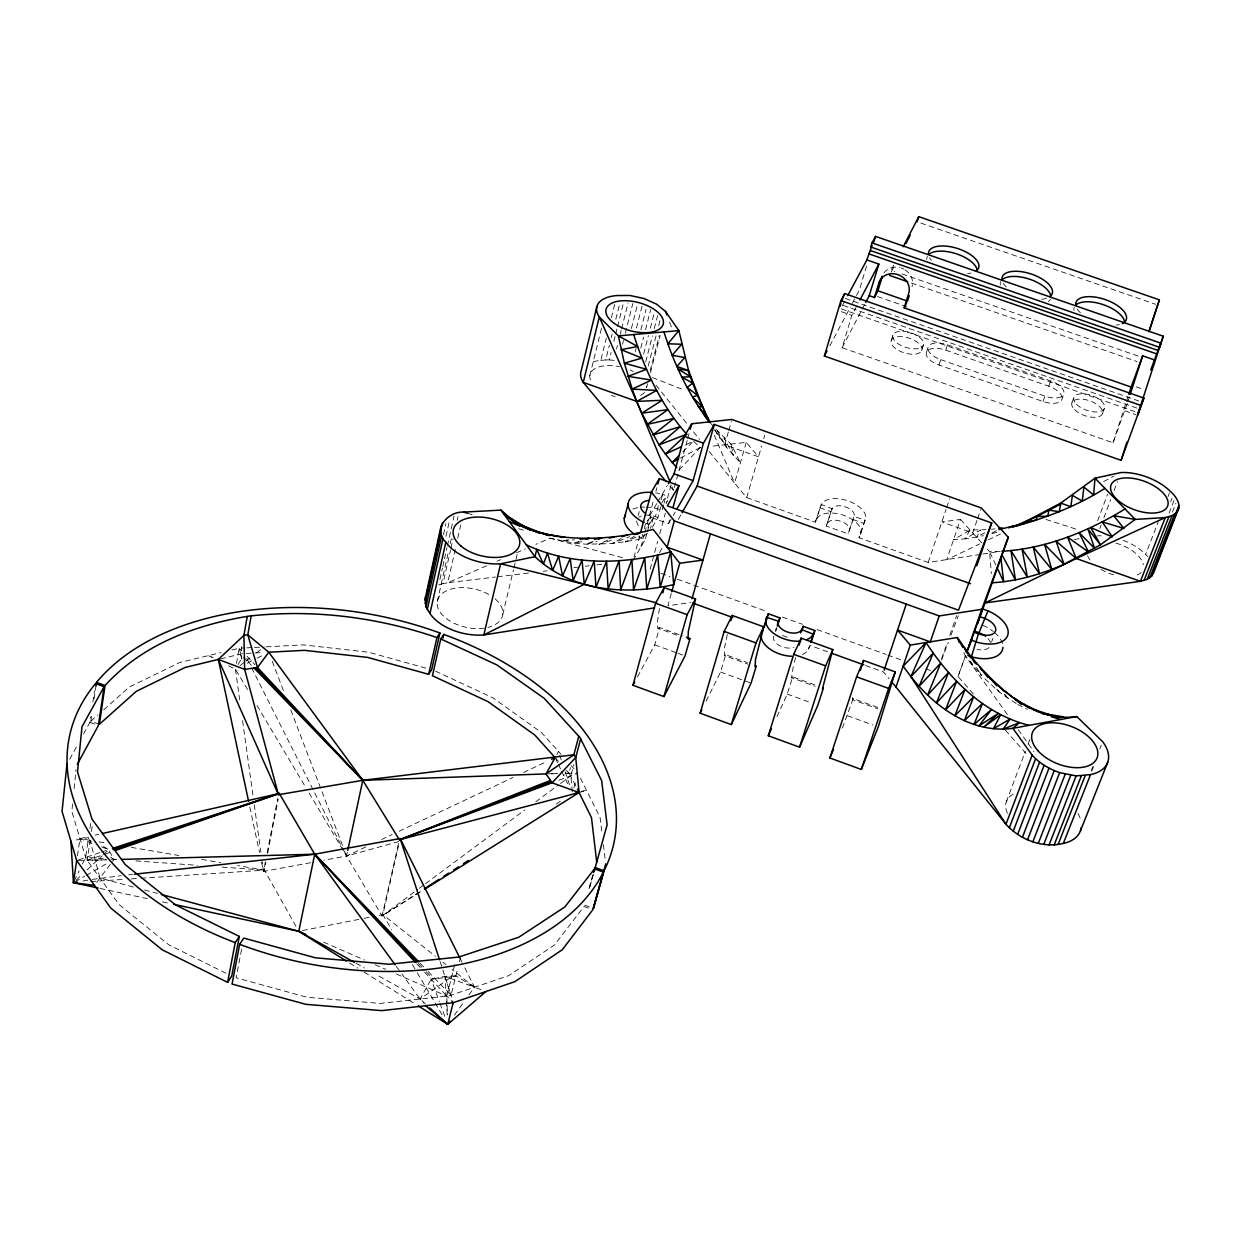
<?xml version="1.0" encoding="UTF-8"?>
<svg xmlns="http://www.w3.org/2000/svg" width="1241" height="1241" viewBox="0 0 1241 1241"><rect width="100%" height="100%" fill="white"/><g stroke="black" fill="none" stroke-linecap="round" stroke-linejoin="round"><path stroke-width="0.75" stroke-dasharray="5 3.75" d="M72.599 803.873L71.838 811.459L86.11 858.865L119.058 904.58L168.807 944.835L226.607 973.565M74.119 788.702L76.011 769.761M83.488 734.067L89.91 722.34L90.717 716.802M92.858 702.018L94.471 690.942M99.358 724.294L90.888 721.145L91.958 713.761M94.099 698.978L95.976 686.056M82.387 864.062L85.645 857.283L88.576 837.535L72.738 840.669M89.926 828.461L90.733 823.031M77.438 855.84L80.013 838.59L87.537 836.884M106.245 859.811L87.165 860.323L90.112 840.576L88.576 837.535M91.477 831.501L92.563 824.241M852.551 697.504L852.35 699.567L877.883 708.828M236.442 663.485L239.156 648.252L244.942 647.942M241.917 659.173L240.537 654.069L241.871 646.592M241.576 949.427L236.116 977.768L307.085 997.283L380.087 1003.411L449.071 995.856L508.593 975.69L554.479 944.975L584.015 906.519L589.273 908.49M265.357 862.061L263.542 871.415L310.7 862.681M267.172 852.707L277.736 798.459M295.994 926.329L264.395 870.143L265.853 862.65M267.668 853.312L278.232 799.08M659.405 608.524L657.172 623.463L657.885 628.21L679.463 636.044M347.356 852.257L346.549 856.042L382.073 915.936L423.119 890.231M443.487 534.638L445.953 523.454M773.779 636.152L773.376 637.983A12.379 7.12 17.3 0 0 780.837 646.266A12.379 7.12 17.3 0 0 793.945 647.244M445.984 536.314L449.723 519.545M439.919 579.345L442.416 568.161M442.82 566.299L444.076 560.715M444.48 558.853L446.977 547.684M447.396 545.823L454.035 516.023M437.328 601.497L448.606 551.004M450.281 543.527L451.522 537.911M438.678 584.93L443.006 583.627L450.499 550.12M450.917 548.274L452.996 538.966M457.169 520.351L458.007 516.628M455.261 549.282L447.737 582.743L443.006 583.627M457.758 538.129L460.69 525.114M419.505 891.891L382.073 915.936L398.532 843.523M398.485 845.943L382.864 914.633L391.706 929.587M727.304 634.539L724.48 647.942L724.279 655.574L747.796 664.09M793.278 666.619L791.541 677.757L815.151 686.304M502.791 614.357L513.479 569.743M513.929 567.897L517.497 553.021M589.801 375.744L601.745 327.267M593.291 361.751A37.959 19.561 14.4 0 1 600.784 360.386L606.306 338.173M611.363 317.789L615.489 301.129M447.086 1003.643L446.853 996.104L454.749 964.381M600.784 360.386L605.686 359.937L609.378 345.138M611.224 337.738L612.139 334.031M615.831 319.232L619.523 304.433M605.686 359.937L609.207 359.89L611.068 352.491M613.83 341.384L615.226 335.846M615.691 333.984L617.072 328.446M617.537 326.6L623.54 302.556M428.207 971.594L451.041 995.189L457.65 968.802M459.418 961.713L460.302 958.176M616.513 349.078L617.444 345.386M620.236 334.294L621.152 330.602M621.617 328.756L628.117 302.882M622.548 344.191L623.478 340.499M625.34 333.1L632.786 303.549M631.39 328.57L637.005 306.403M636.447 328.043L642.078 305.891M635.206 351.808L636.152 348.116M640.868 329.672L646.049 309.366M640.79 348.163L643.629 337.087M645.522 329.703L650.718 309.412M643.676 353.98L648.423 335.52M650.331 328.136L654.612 311.522M645.692 361.829L652.363 335.985M654.271 328.601L657.606 315.679M648.19 366.142L656.334 334.744M658.723 325.514L660.15 319.976M650.175 370.563L659.297 335.473M647.569 383.857L646.608 387.564A29.086 15.001 14.4 0 0 646.344 384.85M650.455 372.734L660.103 335.628M575.793 785.848L568.999 773.112L570.457 767.621M638.246 515.372L639.224 511.664M572.272 791.805L570.844 775.811L573.776 764.797M639.689 535.848L634.027 557.007M794.395 662.182L795.745 657.078M573.931 787.988L575.436 782.388M646.778 533.832L645.273 539.416L641.737 538.144L643.738 530.698M644.234 528.837L645.723 523.237L650.982 516.287L653.542 517.202L650.532 528.34M641.07 546.692L644.389 534.344M644.87 532.575L653.511 500.387M655.946 491.312L656.908 487.682M647.988 527.441L650.982 516.287A14.861 8.16 15.1 0 1 647.523 514.736M647.29 531.97L649.291 524.524L653.542 517.202M644.436 515.248A14.799 8.191 15 0 1 655.403 516.628L659.405 501.845M661.081 499.89L662.57 494.352A29.908 16.412 15.1 0 0 655.574 492.832M652.332 527.223L657.932 517.528L660.926 506.437M663.563 504.823L662.074 510.361L658.583 509.105A29.8 16.49 15.1 0 0 646.406 507.088M664.075 502.993L666.076 495.609L662.57 494.352L660.662 498.851M671.102 484.936L666.091 503.396L668.899 498.541M650.067 569.355L657.683 541.34M659.716 533.878L665.3 513.324M669.861 486.022L673.568 490.459L687.204 440.4M687.716 438.554L689.22 433.016M656.815 503.52L649.121 516.706L668.589 523.686L669.582 520.057M671.288 593.431L667.891 605.763L690.942 602.428M637.486 676.857L654.736 644.87L659.56 627.527L682.845 635.966M589.01 888.587L593.508 872.439M728.296 432.132L724.744 444.79L758.515 456.812L746.229 442.385L709.697 446.481M728.808 430.332L731.352 421.288M746.229 442.385L734.594 483.106L746.679 497.625L815.337 522.135L821.309 504.513A23.284 12.441 17.4 0 1 848.503 501.038A23.284 12.441 17.4 0 1 865.086 520.103L859.02 537.741L928.19 562.437L980.948 554.339M746.679 497.625L761.648 445.969M763.742 438.756L764.797 435.141M706.098 701.212L720.556 672.064L725.675 654.752L747.299 662.601M1127.247 403.511L1113.053 442.773L842.112 347.682L851.853 315.338L857.252 305.084M866.575 266.086L859.299 290.208L851.233 305.395M775.299 631.157L776.323 627.822M775.827 631.235L776.85 627.915M815.337 522.135L821.309 504.513L832.091 508.717A11.65 6.236 17.4 0 1 845.695 506.964A11.65 6.236 17.4 0 1 853.994 516.535L865.086 520.103L859.02 537.741M826.242 526.029L832.091 508.717L826.242 526.029L848.099 533.847L853.994 516.535L848.099 533.847M891.379 340.096L893.055 334.713M776.99 716.662L787.259 694.076L792.658 676.841L816.159 685.358M802.353 654.534A24.742 14.24 17.3 0 0 808.449 649.121L809.504 645.785M921.629 350.691A16.055 7.756 17.3 0 0 901.788 336.668A16.055 7.756 17.3 0 0 896.049 348.923A16.055 7.756 17.3 0 0 921.629 350.691L923.351 345.308A16.071 7.741 17.3 0 0 903.479 331.3A16.071 7.741 17.3 0 0 897.739 343.524A16.071 7.741 17.3 0 0 923.351 345.308M926.546 352.025L928.268 346.642A16.831 8.098 17.7 0 1 947.488 344.812L1050.662 380.894A16.924 8.144 18.9 0 1 1063.77 394.095L1061.893 399.4A16.909 8.16 18.9 0 1 1043.029 401.495L939.003 365.04A16.816 8.129 17.7 0 1 926.531 352.056A16.816 8.129 17.7 0 1 945.735 350.164L1048.785 386.215A16.909 8.16 18.9 0 1 1061.877 399.447M1127.852 401.681L1129.62 396.174M939.003 365.04L940.756 359.642A16.831 8.098 17.7 0 1 928.252 346.673M945.735 350.164L947.488 344.812M1113.053 442.773L1125.882 403.232M1126.456 401.432L1128.209 396.05M842.391 728.064L853.203 698.574L880.443 708.44M928.19 562.437L946.061 509.43M946.666 507.647L949.675 498.727M981.647 542.829L972.696 532.885L941.857 521.918L960.456 519.405L946.681 559.784L979.63 543.977M976.993 520.429L972.696 532.885L960.456 519.405M977.613 518.645L980.685 509.725M941.717 658.459L947.317 642.373M949.815 635.221L956.656 615.567M1043.029 401.495L1044.922 396.127A16.924 8.144 18.9 0 0 1063.77 394.095M1048.785 386.215L1050.662 380.894M973.378 693.921L958.036 676.516L965.327 655.884L962.395 649.198M1071.914 402.829L1073.822 397.477M991.59 641.985L992.893 638.339M1102.504 413.532L1104.459 408.211M958.036 676.516L966.01 654.798M1097.68 520.708L1107.577 494.182M1099.805 528.65L1101.17 525.021M1103.87 517.792L1110.648 499.704M1114.046 490.66L1117.427 481.617M1006.249 802.012L1025.345 751.348M1028.06 744.104L1030.108 738.674M941.469 660.29L948.217 642.481M950.916 635.361L958.347 615.769M1147.816 556.635L1145.629 554.37L1158.225 521.872M1168.029 496.602L1169.425 492.987M1170.682 501.783L1172.078 498.168M1169.084 513.154L1174.017 500.511M1172.419 512.083L1175.848 503.288M1091.32 770.397L1092.732 766.798M1099.821 748.85L1101.248 745.252M1091.739 771.266L1093.879 765.852M808.449 649.121L810.109 645.475L828.011 651.944M74.243 881.001L79.129 870.841M893.737 265.14L891.147 270.15L894.792 271.422M891.255 272.058L894.714 265.357M842.112 347.682L861.363 310.777M862.231 309.087L864.853 304.061M829.764 345.913L850.349 307.085M842.236 305.906L844.981 300.803M69.698 759.182L77.966 744.119M556.806 754.544L558.512 751.488M659.483 552.695L662.306 547.7M678.315 519.374L682.085 512.719M668.589 523.686L672.358 517.063M673.305 515.403L675.182 512.099M238.117 664.493L241.716 658.226M633.096 560.513L645.273 539.416M661.934 502.745L666.076 495.609M970.043 530.078L964.955 538.858L953.522 539.726L970.043 530.078L986.037 529.643M657.777 501.876L667.394 485.402M853.203 698.574L852.35 699.567M454.423 1015.076L463.343 1002.697M468.912 994.972L474.496 987.247L464.118 966.491M96.674 882.444L113.862 859.61L117.724 859.517M792.658 676.841L791.541 677.757M679.153 469.967L700.296 447.536L693.424 441.222M682.783 451.817L692.09 442.541M725.675 654.752L724.279 655.574M76.166 880.117L81.658 874.983M87.134 869.848L102.134 855.84M103.468 854.599L108.774 849.666L113.862 859.61L107.936 854.847M90.888 721.145L98.008 714.832M103.701 709.79L129.297 687.064L179.929 662.43L220.929 652.611M239.978 665.672L244.524 662.167M246.028 660.988L250.589 657.482M256.654 652.797L264.224 646.933M659.56 627.527L657.885 628.21M382.073 915.936L417.783 889.425M419.334 888.277L423.988 884.817M425.539 883.67L524.896 809.892M535.755 801.826L557.488 785.677M560.467 783.49L570.844 775.811L577.934 773.05L564.81 773.422M647.352 533.428L638.712 539.494L612.046 543.636L586.186 544.194L573.714 543.108L550.027 538.191L535.91 544.334M481.012 989.697L474.496 987.247L455.866 975.891L451.662 976.791L420.047 999.036L376.256 974.573M556.17 804.044L562.669 799.856M634.229 536.314L625.309 542.007L637.471 536.484M75.034 881.762L84.745 876.224M86.374 875.308L109.022 862.386M621.183 538.454L612.046 543.636L629.621 536.686M984.858 532.777L976.636 537.151L964.955 538.858L980.638 530L976.636 537.151L983.415 535.693M680.44 458.038L700.296 447.536M1103.683 481.539L1113.968 476.156M247.099 663.252L255.444 659.018M257.104 658.164L262.115 655.62M607.578 540.161L598.984 544.365L613.132 539.68M991.993 532.932L997.221 530.419M988.301 539.819L1000.432 533.987M566.47 770.304L568.999 773.112L563.631 775.253M365.816 846.936L346.549 856.042L323.901 860.23M381.592 839.505L392.109 834.541M399.121 831.222L513.029 777.471M523.547 772.507L546.319 761.757M686.428 444.433L691.671 442.029M486.534 565.849L447.737 582.743L495.5 577.018M497.114 561.227L500.635 559.691M516.52 552.788L525.331 548.941M593.12 541.402L586.186 544.194L596.797 541.417M558.9 780.263L570.844 775.811M99.869 852.598L76.678 860.525L87.041 860.215M87.165 860.323L103.22 854.77M104.958 854.165L110.139 852.365M101.653 852.009L108.774 849.666L102.553 845.928M579.097 792.549L586.466 790.238L581.207 791.494M578.895 541.526L573.714 543.108L583.068 541.386M991.947 533.646L997.097 532.203M398.811 841.584L346.549 856.042L307.21 789.896M242.383 653.635L220.184 658.971M231.865 649.989L239.156 648.252L241.793 650.889M95.045 835.177L98.815 834.324M455.866 975.891L444.93 976.341L431.17 979.273L420.047 999.036L423.352 1003.069M568.44 539.757L561.646 541.107L574.521 539.819M302.525 930.548L362.31 918.697M364.171 918.324L369.787 917.223M379.125 915.362L382.864 914.633L435.436 956.299M82.899 881.032L90.469 879.714M92.361 879.388L121.044 875.712M982.856 554.044L999.998 551.314M1074.256 539.509L1079.965 538.61M991.45 529.286L995.111 528.821M497.424 576.786L529.907 572.892M543.279 571.279L547.095 570.829M573.854 567.618L577.67 567.153M585.318 566.237L589.149 565.772M596.781 564.857L602.521 564.174M451.662 976.791L431.17 979.273L439.361 1001.611M128.707 874.858L132.539 874.44M90.779 881.544L123.573 879.388M131.298 878.892L139.008 878.38M140.947 878.256L264.395 870.143L237.776 865.582M246.292 653.418L263.154 652.518M246.866 647.849L252.652 647.538M254.591 647.445L262.301 647.042M266.086 646.84L303.269 644.886L368.608 652.239L426.082 668.185M547.948 773.857L557.519 773.515M565.167 773.252L568.999 773.112M551.671 773.764L557.302 773.624M87.677 860.199L106.385 859.78M1000.122 551.392L989.511 551.516L985.478 547.079M609.207 359.89L618.359 360.821M103.329 858.57L85.645 857.283M110.992 859.129L118.655 859.672M135.921 860.913L197.288 865.318M222.217 867.102L264.395 870.143M89.507 840.219L80.013 838.59L92.594 843.43M99.016 841.832L104.725 842.81M131.329 847.37L178.859 855.499M201.662 859.408L220.681 862.65M99.932 888.416L147.276 898.624M162.431 901.881L170.001 903.526M133.392 887.02L99.947 878.054L90.112 840.576L93.091 842.949M144.545 889.999L157.545 893.473M550.027 538.191L625.712 558.528M467.299 513.216L472.805 514.875M518.769 528.744L526.122 530.977M1045.977 519.452L1078.848 530.016M920.791 223.039L1155.697 304.309M902.083 273.951L1140.867 357.02M911.375 283.026L1137.128 361.581M877.511 296.568L908.49 307.365M1136.229 386.82L1143.504 389.364M845.261 298.445L1138.711 400.952M843.182 305.41L1137.966 408.46M841.289 308.931L1134.941 411.624M841.258 311.631L851.853 315.338M1124.889 410.849L1135.686 414.618M940.756 359.642L1044.922 396.127M819.774 507.678L830.725 511.571M852.66 519.405L863.627 523.314M655.403 516.628L657.932 517.528M645.723 523.237L649.291 524.524M660.957 573.28L670.016 576.553M677.276 579.175L766.193 611.239M782.513 617.134L802.477 624.332M816.997 629.559L885.934 654.426M887.749 655.077L902.269 660.321M925.848 668.821L931.293 670.792M782.466 635.485L787.818 637.424M865.597 665.517L883.499 671.986L889.192 678.843M654.736 644.87L676.143 652.642M677.927 653.293L683.264 655.232M787.259 694.076L810.652 702.577M847.541 715.747L872.842 724.93M720.556 672.064L751.053 683.139M213.25 657.544L208.178 655.667L211.575 657.358M447.179 1014.75L444.93 976.341L474.496 987.247L451.957 969.392M584.697 905.185L591.693 907.792M89.91 722.34L98.38 725.504M101.576 846.889L108.774 849.666M652.347 377.528L684.768 390.31M323.637 942.167L364.482 960.038M375.123 964.707L385.78 969.361M396.437 974.03L446.853 996.104L453.182 1002.712L444.93 976.341M435.451 671.117L492.817 697.799L541.293 732.361L561.103 754.357M1017.791 704.547L1027.424 709.309M228.608 665.812L235.418 669.194L248.216 690.694M356.043 963.28L364.466 967.996M1016.208 703.569L999.114 691.951L982.763 676.826M349.528 962.985L357.718 968.104M364.265 972.199L415.006 1003.891M442.944 962.24L445.953 964.629M714.754 430.006L726.435 447.163L740.381 462.846L731.027 444.092L715.142 428.393M425.585 1004.093L420.047 999.036L401.929 974.123M243.469 657.141L251.396 665.3M420.187 963.311L426.873 970.214M418.357 963.481L425.011 970.493M426.33 971.889L432.985 978.901M247.037 656.318L254.87 664.711M416.774 963.823L423.321 970.85M424.639 972.246L446.853 996.104M571.465 765.852L574.056 768.737M555.084 757.615L558.884 761.85M1004.527 694.464L1008.328 698.745L1004.776 694.308M1005.365 730.158L1028.386 756.265M979.801 672.374L981.522 675.6L965.327 655.884L1008.126 715.607M714.056 427.137L710.783 423.352L713.823 428.285M240.537 654.069L241.793 658.164M655.993 385.144L687.436 424.329M693.471 431.868L699.521 439.407M709.2 451.46L734.594 483.106L713.746 433.916M996.849 689.05L999.114 691.951L997.097 689.034M396.267 966.336L400.796 972.572M1018.272 729.755L1034.032 751.751M976.512 667.472L981.522 675.6M714.847 429.929L719.904 438.135L717.329 430.906L726.435 447.163L724.077 437.825L733.276 455.416L731.027 444.092M257.058 705.571L306.232 788.252M412.353 964.505L416.278 971.145M417.271 972.82L442.82 1016.038M970.415 661.081L973.239 666.138L971.641 662.834M251.659 667.937L346.549 856.042L343.788 848.828M246.835 658.335L250.061 664.742M459.806 957.85L463.25 964.769M580.493 778.2L600.117 817.726L601.994 833.099M555.906 759.337L557.566 762.765M558.388 764.472L560.87 769.606M561.692 771.328L569.138 786.732M995.794 564.95L989.511 551.516L991.373 573.559M672.095 486.906L673.568 490.459M272.213 661.236L284.608 693.703M290.797 709.945L343.105 847.029M669.613 322.21L672.343 329.377M440.012 1003.364L445.814 1019.094M559.722 755.149L561.537 760.64M565.182 771.623L570.022 786.267M440.152 961.651L451.041 995.189M239.156 648.252L240.832 654.426M249.813 807.053L259.509 852.489M261.525 861.952L263.542 871.415L262.208 861.875M235.418 669.194L239.668 699.722M242.584 720.695L252.931 795.109M254.25 804.649L260.889 852.334M603.39 844.625L605.251 859.997M447.148 1005.52L447.443 1014.936M982.81 625.355A30.218 16.8 19.6 0 1 993.327 631.514M994.599 632.538A30.218 16.8 19.6 0 1 1002.883 645.863M989.077 647.492A15.016 8.346 19.6 0 1 977.039 649.477M988.115 638.603A15.016 8.346 19.6 0 1 990.52 643.412M827.607 523.159A11.603 6.267 17.4 0 1 841.181 521.375A11.603 6.267 17.4 0 1 849.433 530.962M816.873 518.955A23.207 12.503 17.4 0 1 843.989 515.418A23.207 12.503 17.4 0 1 860.494 534.53M638.432 525.486A14.799 8.191 15 0 1 636.757 520.941M638.96 517.187A14.799 8.191 15 0 1 641.364 515.946M641.737 538.144A29.8 16.49 15.1 0 1 638.557 536.624M632.817 509.043A29.8 16.49 15.1 0 1 644.731 507.057M495.035 598.814A33.383 19.608 12.6 0 1 487.915 627.419M484.13 628.148A33.383 19.608 12.6 0 1 443.239 615.784A33.383 19.608 12.6 0 1 446.667 590.732A33.383 19.608 12.6 0 1 488.737 594.439M1078.026 813.507A44.583 26.449 21.8 0 1 1080.895 820.735M1097.106 535.879A38.843 20.135 20.6 0 1 1101.124 535.786M1123.26 540.316A38.843 20.135 20.6 0 1 1145.629 554.37M1141.131 572.411A29.768 15.435 20.6 0 1 1137.283 575.033M1113.596 574.831A29.768 15.435 20.6 0 1 1100.162 568.874M1090.048 560.063A29.768 15.435 20.6 0 1 1087.194 554.634M1115.876 543.108A29.768 15.435 20.6 0 1 1143.318 564.702M1007.444 813.289A34.159 20.259 21.8 0 1 1013.571 793.961M644.544 392.404A29.086 15.001 14.4 0 1 637.548 396.593M615.133 396.484A29.086 15.001 14.4 0 1 611.425 395.445M590.39 379.855A29.086 15.001 14.4 0 1 619.461 366.684M630.149 370.066A29.086 15.001 14.4 0 1 633.375 371.617M883.918 273.004A15.745 13.961 26.7 0 1 900.02 267.653M901.338 268.04A15.745 13.961 26.7 0 1 903.867 269.142M905.046 269.84A15.745 13.961 26.7 0 1 912.026 286.64M1073.992 310.545A26.542 12.115 18.9 0 1 1074.256 307.303M1050.367 299.019A26.309 12.022 18.2 0 1 1048.366 301.625M1000.277 284.949A26.309 12.022 18.2 0 1 1000.696 281.785M926.81 259.447A26.216 11.976 17.5 0 1 927.368 256.344M971.129 273.067A26.232 11.945 17.5 0 1 967.654 273.563M931.355 260.145A26.232 11.945 17.5 0 1 929.633 257.725M1046.566 298.305A26.34 11.991 18.2 0 1 1038.795 299.376M1006.296 286.981A26.34 11.991 18.2 0 1 1003.333 283.305M1119.46 324.568A26.573 12.084 18.9 0 1 1116.093 325.126M1080.399 312.732A26.573 12.084 18.9 0 1 1077.281 308.993M593.182 874.703L589.196 889.052L593.214 874.719M1076.521 404.333A16.226 7.803 19.3 0 0 1103.296 409.933A16.226 7.803 19.3 0 0 1087.566 394.359A16.226 7.803 19.3 0 0 1076.521 404.333M1074.597 409.685A16.211 7.818 19.3 0 0 1101.341 415.27A16.211 7.818 19.3 0 0 1085.642 399.68A16.211 7.818 19.3 0 0 1074.597 409.685"/><path stroke-width="1.5" d="M967.158 651.541L971.191 640.139L976.605 642.078A30.327 16.722 19.6 0 0 1007.63 635.532A30.327 16.722 19.6 0 0 987.96 610.851L982.639 608.943L977.505 623.463L985.028 602.94L1140.463 581.315L1147.18 579.345L1151.819 575.933L1176.654 512.393C1182.44 505.242 1175.894 496.012 1170.123 491.188A39.417 19.67 20.3 0 0 1120.809 472.573L1095.012 478.188L1060.745 503.086L1017.775 525.672M1154.177 568.704L1151.819 575.933M66.952 764.208L62.05 811.335L76.678 860.525L110.728 908.024L162.307 949.861L227.615 982.376L231.71 976.109L239.311 936.412L175.71 905.015L125.388 864.76L92.02 819.153L77.516 771.964L81.984 726.807L104.089 686.723L95.541 683.543A275.037 176.47 10.5 0 0 235.201 942.617L227.615 982.376M95.976 686.056L96.519 682.364A274.866 176.253 10.5 0 1 439.935 632.988L431.651 669.721L428.641 674.328L367.631 657.404L304.386 650.331L268.785 652.223L247.781 634.849L243.888 635.376L218.338 659.421L185.157 667.425L136.324 691.315L99.358 724.294L105.066 685.528C142.327 644.482 195.504 624.735 249.115 616.094C312.546 609.021 376.612 616.901 436.925 637.548L439.935 632.988M98.039 887.998L73.421 882.692L76.678 860.525M104.089 686.723L98.38 725.504L77.299 764.285M247.254 616.529L243.888 635.376L244.663 669.364L278.465 794.721L362.806 780.31L573.869 754.776L575.731 757.46L579.097 792.549L424.763 889.208M251.163 615.986L247.781 634.849L257.476 667.503L362.806 780.31L399.385 839.8L579.097 792.549L552.09 782.807L546.04 773.919L362.806 780.31L254.033 668.03L244.663 669.364L218.338 659.421L248.603 801.376M561.134 537.384L564.841 537.105C541.51 534.095 516.628 529.55 500.961 510.129L463.622 512.099C448.063 511.183 432.132 529.1 445.829 542.193A44.319 25.115 12.8 0 0 500.635 563.786L584.247 584.309C613.395 592.438 644.405 591.212 673.723 584.62L679.742 563.243L653.092 529.38C620.826 538.144 586.884 540.611 553.734 535.926M654.612 607.873L483.804 634.958A43.575 25.611 12.6 0 1 429.975 613.535L425.942 606.833L425.446 596.952M239.668 944.308L232.036 984.051L305.751 1004.31L381.592 1010.624L453.182 1002.712L514.875 981.662L562.313 949.722L592.764 909.793L603.359 872.128L594.517 868.855L564.888 906.923L518.738 937.25L458.767 957.044L389.178 964.241L315.462 957.819L243.763 938.087L239.668 944.308A275.021 176.563 10.6 0 0 603.359 872.128M102.569 833.471L279.318 793.464L314.718 854.211L298.786 931.293L346.255 960.953M347.759 850.364L362.806 780.31L268.785 652.223L257.476 667.503L254.033 668.03M424.856 600.132L441.113 525.843M426.764 593.958L442.432 522.911M425.027 603.452L440.741 532.234M425.942 606.833L441.703 535.569M427.292 609.579L443.084 538.284M429.975 613.535L445.829 542.193M972.153 637.719L968.911 646.856L979.816 616.637L984.144 618.189A15.063 8.315 19.6 0 1 995.499 631.08A15.063 8.315 19.6 0 1 978.466 633.81L971.393 656.737L967.809 655.434M428.641 674.328L436.925 637.548M605.732 863.845L593.446 908.443L604.026 870.81A274.85 176.331 10.6 0 0 443.782 634.399L440.772 638.96L432.442 675.74L487.946 701.584L534.809 735.029L555.084 757.615L546.04 773.919L573.869 754.776L578.787 736.27M442.944 638.06L443.782 634.399M596.797 306.946L580.85 372.238A37.959 19.561 14.4 0 0 583.254 382.399L666.138 481.586M662.896 592.795L664.168 587.582L695.518 598.907L688.321 631.545L688.041 638.51L688.46 639.301L690.012 638.557L686.428 637.254M453.182 1002.712L447.737 1024.352L418.279 1005.939M624.301 518.443L628.21 503.582M580.664 738.938L575.731 757.46L552.09 782.807L399.385 839.8L550.446 780.434M640.666 532.203L651.385 492.103L659.343 478.623L678.982 485.634L673.041 507.383M657.885 484.052L659.343 478.623M730.84 620.64L732.237 615.458L763.773 626.845L755.552 659.204L755.04 666.727L756.312 665.859L751.053 683.139L731.306 724.589L700.141 713.218L724.186 631.421L732.237 615.458M668.356 483.742L674.111 473.86L684.303 436.367L691.733 423.77L731.864 419.474L981.305 507.957L1008.266 537.26L985.028 602.94L1076.257 558.512L1165.252 517.575L1172.016 515.698L1176.654 512.393M690.229 429.308L691.733 423.77M651.385 492.103L674.328 520.91L667.115 547.188L702.964 560.079L679.742 563.243M690.012 638.557L685.048 655.884L663.919 696.573L632.941 685.28L655.543 603.235L664.168 587.582M677.074 508.794L693.099 480.639L703.445 443.192L714.258 424.438L991.699 522.942L976.729 565.849M671.784 591.662L673.723 584.62L670.729 551.857C623.649 564.639 571.325 566.036 526.386 544.892M682.085 512.719L697.147 486.053L714.258 424.438M593.508 872.439L594.517 868.855M594.191 871.104L595.184 867.521L604.026 870.81M594.222 871.135L607.128 824.831L601.637 780.573L579.966 737.557L544.163 698.295L496.803 664.866L440.772 638.96M663.919 696.573L687.157 614.667L695.518 598.907M691.997 598.736L710.41 533.847M799.157 645.01L801.174 638.153L832.82 649.57L822.411 688.941L823.388 687.979L817.85 705.183L799.561 747.175L768.303 735.773L793.728 654.317L801.174 638.153M670.729 551.857L660.181 587.288L657.73 555.084L646.778 589.072L644.762 557.643L633.593 589.956L631.886 559.52L620.686 589.94L619.15 560.715L608.106 588.979L606.57 561.211L595.944 587.117L594.191 561.025L584.247 584.309L483.804 634.958L500.635 563.786L535.011 556.682C548.817 569.836 566.005 579.035 584.247 584.309L656.737 602.909M824.381 356.043L840.917 300.617L844.702 293.574L1143.907 398.051L1121.104 460.318L824.381 356.043L827.08 350.97M839.986 306.558L841.026 303.068M844.702 293.574L841.553 301.315M847.712 295.684L866.885 259.927L872.02 245.454M872.02 242.895L870.779 247.021L1159.59 347.325L1163.313 336.233L875.525 236.395L872.02 242.895L1161.111 343.245M873.835 241.964L875.525 236.395M731.306 724.589L755.986 642.916L763.773 626.845M762.005 632.336L768.303 613.737L779.906 617.925L777.362 626.24M764.254 627.062L768.303 613.737M865.737 302.385L869.227 295.668L878.845 264.085L866.885 259.927M874.455 297.499L878.907 282.932L882.351 276.309L877.914 290.813L874.455 297.499L869.227 295.668M777.347 624.487L779.906 617.925M917.146 221.782L918.728 216.648L1159.389 299.857L1149.228 331.207M800.647 632.91L803.191 626.317L814.825 630.521L811.164 642.155M801.639 631.312L803.191 626.317M1128.798 394.25L1131.125 387.052L904.177 307.861L908.722 293.326A15.823 14.008 26.7 0 0 897.972 274.664A15.823 14.008 26.7 0 0 878.907 282.932M909.203 295.699L907.497 301.129L877.914 290.813M860.37 670.404L863.519 660.429L895.288 671.908L878.256 726.9L861.285 769.451L829.888 758.003L856.616 676.841L863.519 660.429M1159.59 347.325L1160.692 343.804L1137.485 415.254L1143.907 398.051M1138.586 412.896L1139.781 409.096M810.559 642.466L814.825 630.521M1121.104 460.318L1126.844 442.122M799.561 747.175L825.637 665.874L832.82 649.57M1130.225 394.343L1142.666 355.841L1154.844 360.076M1148.809 331.797L1159.389 299.857M884.104 670.171L906.256 604.103M861.285 769.451L888.649 688.429L895.288 671.908M1081.237 827.623A44.583 26.449 21.8 0 1 1063.335 843.415C1042.719 848.518 1019.931 839.8 1005.97 824.257L896.018 687.08L910.273 645.103L897.553 630.087L930.3 641.861L957.261 637.517L976.31 664.09M1008.266 537.26L981.817 609.284L939.22 615.939L930.3 641.861L910.273 645.103M966.599 652.301L981.817 609.284M985.649 636.307A15.016 8.346 19.6 0 0 978.994 632.739L987.96 610.851M1131.125 387.052L1142.666 355.841M1150.764 369.88L1163.313 336.233M926.05 642.543L910.925 676.624C934.938 707.261 972.06 734.036 1012.904 728.312L1032.155 755.133L1005.97 824.257L910.925 676.624L903.122 666.2L926.05 642.543C950.358 679.804 984.625 714.304 1029.037 725.333M991.699 522.942L958.517 610.2L667.332 505.863L678.982 485.634M1009.321 827.856L1035.583 758.716L1032.155 755.133M1013.23 831.268L1039.601 762.129L1035.583 758.716M1017.636 834.433L1044.1 765.278L1039.601 762.129M1022.444 837.272L1049.017 768.117L1044.1 765.278M1027.564 839.723L1054.245 770.583L1049.017 768.117M1032.9 841.755L1059.674 772.647L1076.118 775.92L1090.544 774.555A45.359 25.968 21.5 0 0 1102.66 741.668L1076.754 716.553C1033.396 722.836 998.043 688.041 972.044 657.885L974.635 662.725M1038.329 843.322L1065.197 774.229M1144.047 580.524L1168.867 516.83M1043.759 844.392L1070.719 775.33M1147.18 579.345L1172.016 515.698M1149.787 577.794L1174.622 514.224M1156.922 561.677L1160.366 552.865M1162.429 547.591L1165.19 540.549M1169.317 529.985L1174.126 517.668M1175.506 514.146L1178.95 505.351M1153.23 573.761L1178.841 507.91M1049.079 844.935L1076.118 775.92M1054.183 844.95L1081.283 775.997M1058.061 844.547L1085.208 775.625M1063.335 843.415L1090.544 774.555M1080.446 830.818L1107.732 762.3M829.888 758.003L833.564 749.207M768.303 735.773L771.452 728.824M904.177 307.861L906.659 302.82M700.141 713.218L701.848 709.79M903.215 246.742L918.728 216.648M905.93 243.577L910.242 235.185M859.951 299.965L878.845 264.085M632.941 685.28L634.756 681.914M235.201 942.617L239.311 936.412M449.971 1021.25L447.737 1024.352L425.554 1005.768M910.925 676.624L933.232 653.107L919.1 686.273L940.74 663.097L927.632 695.053L948.558 672.513L936.459 702.933L956.671 681.293L945.549 709.868L965.033 689.407L954.856 715.793L973.642 696.837L964.366 720.68L982.469 703.554L973.999 724.496L991.497 709.511L978.932 725.861L998.416 713.42L983.71 727.179L1000.696 714.692L993.467 728.731L1010.034 719.082L1003.224 729.119L1019.497 722.634L1012.904 728.312L1076.754 716.553M678.811 455.804L672.157 462.428L676.826 467.454M633.655 334.558C645.134 370.547 661.437 405.791 686.723 434.241L665.44 454.051L672.157 462.428L678.78 458.922M485.898 991.543L447.737 1024.352L429.743 1007.894M424.375 888.742L439.019 879.342M443.906 876.193L448.777 873.059M453.663 869.925L458.55 866.792M463.42 863.658L468.307 860.509M637.191 534.406L640.154 532.513L634.896 534.592M1125.044 508.981C1087.799 531.706 1045.884 548.739 1001.937 551.268M1104.94 488.365C1077.033 505.925 1046.132 518.009 1014.393 526.556M681.169 446.838L665.44 454.051L659.018 444.883L641.768 413.191L599.31 316.936L583.254 382.399L636.773 401.401L656.675 390.434L632.196 389.1L624.363 363.179L618.39 335.877L599.31 316.936A38.518 19.111 14.5 0 1 616.87 295.56L629.978 295.482L643.955 298.507L656.505 304.138L665.533 311.444L678.874 330.618L688.584 370.547L706.315 416.355M1001.921 554.743L1015.433 579.888L1010.981 550.601L1027.408 577.205L1022.041 549.174L1039.539 573.699L1033.257 547.095L1051.763 569.402L1044.612 544.396L1064.018 564.329L1100.441 544.783L1135.22 519.421L1165.252 517.575L1140.463 581.315L1076.257 558.512L1056.06 541.076L1064.018 564.329C1041.292 574.319 1017.031 581.346 992.148 582.758M1060.838 503.97L1036.855 516.52L1012.625 527.099L1013.633 525.905L1024.942 523.268L1024.756 522.182L1036.344 520.026L1036.855 516.52L1047.823 516.163L1048.878 510.144L1059.318 511.711L1060.745 503.086L1070.812 506.7L1072.426 495.392L1082.261 501.116L1083.874 487.077L1093.647 495.004L1095.012 478.188L1135.22 519.421L1113.689 515.698L1123.912 528.449L1102.225 521.887L1112.293 536.919L1090.699 527.534L1100.441 544.783L1087.845 528.79L1094.546 548.32L1079.143 532.622L1088.419 551.981L1067.586 537.136L1076.257 558.512M998.974 529.581L1013.633 525.905L1008.716 527.906M551.578 759.275L555.084 757.615M598.317 539.308L601.776 537.911L594.299 539.308M686.723 434.241L659.018 444.883L680.239 426.64L652.906 434.986L673.972 418.419L647.15 424.406L667.937 409.623L641.768 413.191L662.167 400.285L636.773 401.401L632.196 389.1L651.447 380.087L628.055 376.333L646.53 369.306L624.363 363.179L641.923 358.091L621.136 349.667L637.626 346.503L618.39 335.877L678.874 330.618L667.891 343.788C677.757 371.943 691.687 398.656 709.604 422.529M399.385 839.8L551.283 781.644M115.599 850.457L279.318 793.464L112.435 848.456M113.086 849.728L279.318 793.464M621.958 536.748L627.263 534.995M585.799 539.401L589.258 538.346L580.043 539.277M609.16 538.191L614.466 536.795M134.462 874.222L314.718 854.211L400.176 838.513L459.806 957.85M70.923 841.196L73.421 882.692L77.206 882.025M575.762 793.061L579.097 792.549M998.788 528.371L1002.464 527.921M121.587 859.408L314.718 854.211L418.853 961.93M1063.444 717.267L1051.344 716.802L1060.962 719.454M545.978 534.887L553.036 535.429L542.426 533.521M546.335 535.135L550.027 535.538M73.421 882.692L94.487 885.36M537.182 532.498L544.396 533.63L533.739 530.946M1063.32 716.817L1041.82 713.296L1050.258 715.405M173.802 904.332L298.786 931.293L305.891 934.395M534.033 531.086L541.541 533.041L520.305 524.679M161.268 894.482L298.786 931.293L354.368 962.349M463.622 512.099L467.299 513.216M1055.238 716.507L1032.419 708.968L1038.934 711.931M870.484 250.542L1158.194 350.505M868.731 253.816L1157.077 354.042M889.533 275.409L907.729 281.754M840.917 300.617L1141.518 405.652M684.303 436.367L703.445 443.192M674.111 473.86L693.099 480.639M697.147 486.053L970.493 583.72M674.328 520.91L939.22 615.939M974.666 631.188L978.994 632.739M974.092 632.227L978.466 633.81M692.773 603.079L732.81 617.553M831.594 653.231L863.814 664.866M655.543 603.235L687.157 614.667M856.616 676.841L888.649 688.429M793.728 654.317L825.637 665.874M724.186 631.421L755.986 642.916M96.519 682.364L105.066 685.528M1054.245 770.583L1059.674 772.647M509.353 521.608L519.669 526.122L500.961 510.129L535.011 556.682L536.717 549.36L543.418 563.972L547.483 553.114L552.617 570.41L558.667 556.17L562.53 575.948L570.193 558.497L573.094 580.586L582.045 560.11L584.247 584.309M1041.959 713.094L1023.142 703.849L1029.394 707.928L1014.052 697.954L1018.07 701.367M523.469 526.789L520.181 524.912L530.403 529.938L509.368 517.481L517.016 522.895M1005.163 691.315L1021.498 704.516M996.492 683.946L1004.481 691.671M255.801 667.751L362.806 780.31M395.134 964.784L314.718 854.211L417.038 962.085M314.718 854.211L415.471 962.411M996.942 685.901L988.069 675.911L990.085 678.827M891.457 681.588L896.018 687.08M987.82 677.4L979.925 667.208L981.786 670.311M709.728 422.002L704.469 415.208L707.882 417.953L710.379 422.421M970.509 657.73L964.49 647.973L966.879 652.937M962.907 647.616L957.261 637.517L959.464 642.512M577.453 789.198L591.476 817.633L596.735 862.169M997.376 568.316L1003.659 581.75L1000.789 557.085M218.338 659.421L278.465 794.721M636.773 401.401L669.892 481.555M665.533 311.444L666.898 315.012M687.902 370.314L697.38 395.274L707.882 417.953L698.404 406.474L702.422 406.908L692.587 397.213L697.38 395.274L687.049 387.425L692.757 383.143L681.79 377.155L690.632 376.737L678.067 369.089L688.584 370.547L676.841 366.436L684.861 357.563L672.203 355.314L681.635 344.238L667.891 343.788L663.904 331.921M400.176 838.513L439.547 959.805M1002.914 647.275A30.218 16.8 19.6 0 1 971.393 656.737M807.069 639.534A24.836 14.178 17.2 0 0 813.181 634.151L801.686 629.575L800.507 631.111A12.426 7.089 17.2 0 1 786.98 631.855A12.426 7.089 17.2 0 1 777.967 622.966L778.355 621.167L766.55 617.32A24.836 14.178 17.2 0 0 774.648 634.104A24.836 14.178 17.2 0 0 800.724 641.07M644.591 512.812A14.861 8.16 15.1 0 1 648.391 500.433M634.244 534.033A29.8 16.49 15.1 0 1 625.573 514.643M644.126 522.508A29.908 16.412 15.1 0 1 628.458 502.202A29.908 16.412 15.1 0 1 652.083 492.429M791.603 656.256A24.742 14.24 17.3 0 1 761.183 635.966M1076.211 304.681A26.542 12.115 18.9 0 1 1103.404 304.697A26.542 12.115 18.9 0 1 1124.563 321.45M1002.775 279.225A26.309 12.022 18.2 0 1 1030.123 279.365A26.309 12.022 18.2 0 1 1050.677 295.839M929.587 253.831A26.216 11.976 17.5 0 1 957.23 254.095A26.216 11.976 17.5 0 1 977.256 270.367M928.454 254.25A26.232 11.945 17.5 0 1 958.89 248.945A26.232 11.945 17.5 0 1 976.357 270.864M1001.999 279.768A26.34 11.991 18.2 0 1 1031.876 274.23A26.34 11.991 18.2 0 1 1050.15 296.459M1075.807 305.379A26.573 12.084 18.9 0 1 1107.422 300.384A26.573 12.084 18.9 0 1 1122.252 323.591M461.218 546.242A33.941 19.236 12.8 0 0 517.962 548.46A33.941 19.236 12.8 0 0 480.112 517.094A33.941 19.236 12.8 0 0 461.218 546.242M1037.817 750.588A34.732 19.887 21.5 0 0 1094.934 761.431A34.732 19.887 21.5 0 0 1061.489 723.674A34.732 19.887 21.5 0 0 1037.817 750.588M1116.28 498.773A30.218 15.078 20.3 0 0 1165.811 508.841A30.218 15.078 20.3 0 0 1135.887 478.886A30.218 15.078 20.3 0 0 1116.28 498.773M613.69 322.97A29.52 14.644 14.5 0 0 662.275 326.274A29.52 14.644 14.5 0 0 628.055 300.818A29.52 14.644 14.5 0 0 613.69 322.97"/></g></svg>
